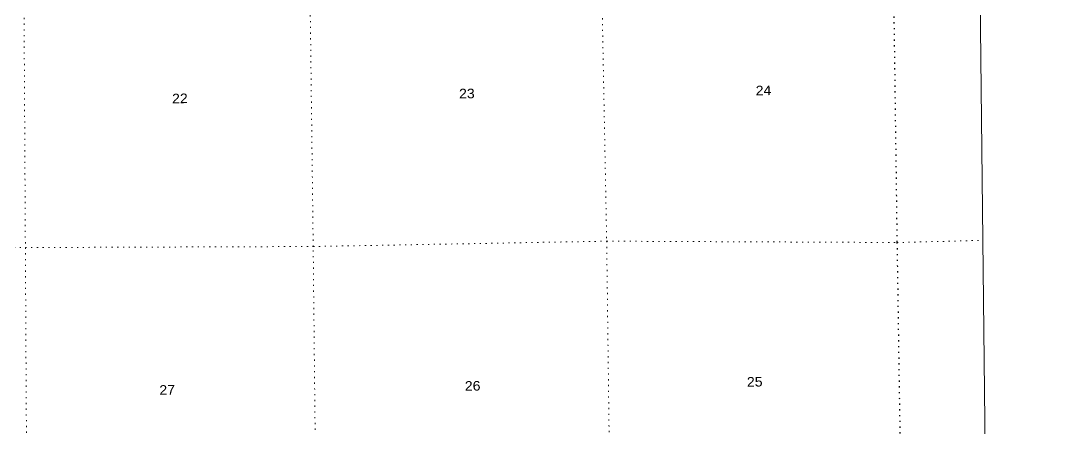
# Model space of a CAD drawing. Header units: feet. Extents: x -3 to 248627, y 0 to 184934.
# Drawn here: x 229770 to 248627, y 113632 to 121073 of the extents above; entities that cross this region are included whole.
import ezdxf

# ---------------------------------------------------------------- set-up
doc = ezdxf.new("R2010")
doc.units = ezdxf.units.FT
doc.header["$LTSCALE"] = 70
doc.linetypes.add('DOTTED', pattern=[1.5, 0.3, -1.2])
for name, color, linetype, lineweight in [('4', 7, 'Continuous', 13), ('6', 7, 'DOTTED', 25), ('7', 7, 'DOTTED', 13)]:
    doc.layers.add(name, color=color, linetype=linetype, lineweight=lineweight)

msp = doc.modelspace()

# ---------------------------------------------------------------- linework, layer by layer
at = {"layer": '4'}
msp.add_lwpolyline([(0, 183577.08), (30826.42, 183598.29), (61611.62, 183645.77), (92479.02, 183767.9), (123305.1, 183916.31), (154130.93, 184107.12), (184956.47, 184340.33), (215781.67, 184615.95), (246606.46, 184933.96), (248626.55, 1367.98), (217549.25, 1047.36), (186473.05, 772.71), (155393.5, 534.37), (124315.15, 341.99), (93236.57, 192.37), (62157.81, 85.49), (31078.95, 21.37), (0, -0.01)], close=True, dxfattribs=at)
msp.add_lwpolyline([(0, 183577.08), (30826.42, 183598.29), (61611.62, 183645.77), (92479.02, 183767.9), (123305.1, 183916.31), (154130.93, 184107.12), (184956.47, 184340.33), (215781.67, 184615.95), (246606.46, 184933.96), (248626.55, 1367.98), (217549.25, 1047.36), (186473.05, 772.71), (155393.5, 534.37), (124315.15, 341.99), (93236.57, 192.37), (62157.81, 85.49), (31078.95, 21.37), (0, -0.01)], close=True, dxfattribs=at)
at = {"layer": '6'}
msp.add_lwpolyline([(245714.42, 122302.77), (245786.53, 117023.49), (245866.32, 111770.05), (245925.41, 106554.62), (245980.58, 104394.9)], dxfattribs=at)
at = {"layer": '7'}
for points in [[(240358.47, 125158.66), (240378.19, 122375.59), (240481.21, 117047.89), (240547.81, 111731.75), (240638.02, 106454.27), (240637.92, 103745.07)], [(235285.63, 101629.9), (235231.6, 106364.26), (235172.07, 111609.94), (235117.22, 116950.44), (235051.35, 122216.19), (235027.26, 125007.22)], [(229801.09, 124589.37), (229827.6, 122173.24), (229856.86, 116931.15), (229886.49, 111662.86), (229921.59, 106434.97), (229968.91, 101058.05), (229978.21, 99573.66)], [(216434.79, 116787.23), (219185.53, 116858.07), (224503.93, 116904.44), (229856.86, 116931.15), (235117.22, 116950.44), (240481.21, 117047.89), (245786.53, 117023.49), (247350.09, 117062.05)]]:
    msp.add_lwpolyline(points, dxfattribs=at)

# ---------------------------------------------------------------- texts
at = {"layer": '7', "width": 1.1}
for s, p in [('22', (232538.87, 119563.83)), ('23', (237784.11, 119653.47)), ('24', (243205.12, 119709.42)), ('26', (237889.91, 114317.14)), ('25', (243045.1, 114391.59)), ('27', (232306.91, 114243.43))]:
    msp.add_text(s, height=175, rotation=0.847, dxfattribs=at).set_placement(p)

doc.saveas('drawing.dxf')
